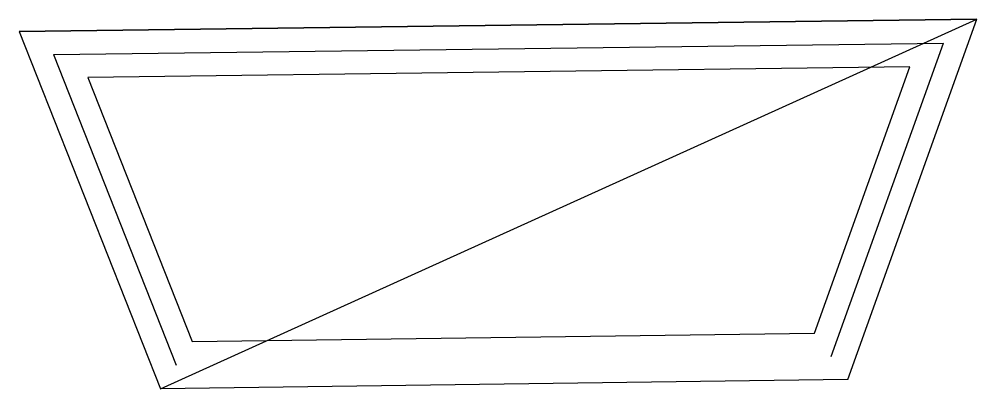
# Model space of a CAD drawing. Header units: millimetres. Extents: x -57 to 147, y -117 to -38.
import ezdxf

# ---------------------------------------------------------------- set-up
doc = ezdxf.new("R2010")
doc.units = ezdxf.units.MM
doc.layers.get('0').update_dxf_attribs({"linetype": 'CONTINUOUS'})

msp = doc.modelspace()

# ---------------------------------------------------------------- linework, layer by layer
for p, q in [((-57.08, -40.4), (147.25, -37.78)), ((119.71, -114.69), (147.25, -37.78)), ((-57.08, -40.4), (-26.95, -116.66)), ((-49.76, -45.3), (140.11, -42.87)), ((116.17, -109.74), (140.11, -42.87)), ((-49.76, -45.3), (-23.57, -111.61)), ((119.71, -114.69), (-26.95, -116.66))]:
    msp.add_line(p, q)
for points in [[(-26.95, -116.66), (147.25, -37.78), (-57.08, -40.4)], [(-42.45, -50.21), (-20.19, -106.57), (112.63, -104.79), (132.98, -47.96)]]:
    msp.add_lwpolyline(points, close=True)

doc.saveas('drawing.dxf')
